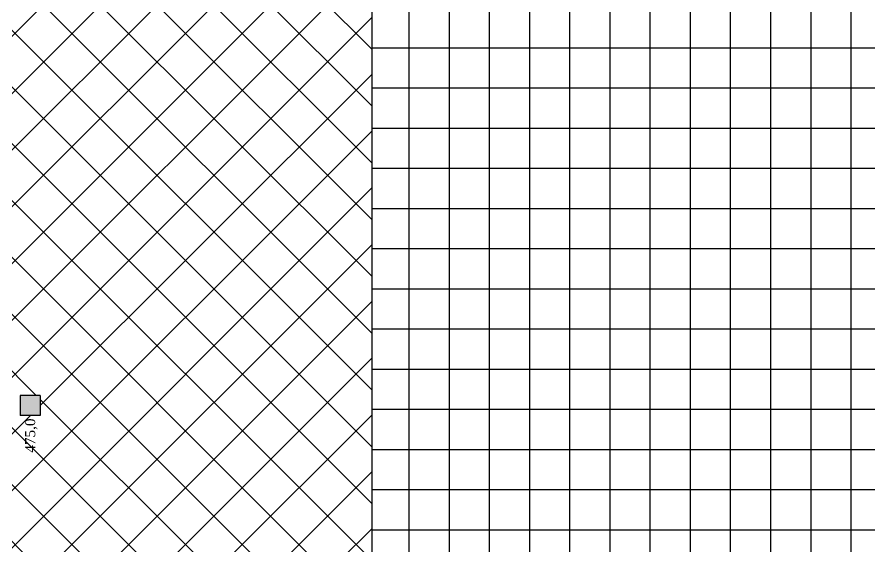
# Model space of a CAD drawing. Header units: millimetres. Extents: x 5728 to 12128, y -948 to 8052.
# Drawn here: x 6875 to 7724, y 1666 to 2194 of the extents above; entities that cross this region are included whole.
import ezdxf
from ezdxf.enums import TextEntityAlignment as Align

# ---------------------------------------------------------------- set-up
doc = ezdxf.new("R2010")
doc.units = ezdxf.units.MM
doc.header["$MEASUREMENT"] = 0
for name, color, linetype in [('005 - 0.350 Color', 5, 'Continuous'), ('007 - 0.200', 7, 'Continuous'), ('253 - 0.150 Color', 253, 'Continuous')]:
    doc.layers.add(name, color=color, linetype=linetype)
doc.styles.add('style4', font='romantic.ttf')

msp = doc.modelspace()

# ---------------------------------------------------------------- hatches: boundary and pattern name
at = {"layer": '005 - 0.350 Color', "ltscale": 2.5}
msp.add_hatch(color=256, dxfattribs=at).paths.add_polyline_path([(6898.23, 1817.28), (6878.23, 1817.28), (6878.23, 1797.28), (6898.23, 1797.28)])
at = {"layer": '253 - 0.150 Color', "ltscale": 2.5}
h = msp.add_hatch(dxfattribs=at)
h.set_pattern_fill('NET', color=256, scale=12.5984, style=0)
h.set_pattern_definition([(0, (505.56, -396.484), (0, 39.99992), []), (90, (505.56, -396.484), (-39.99992, 2e-15), [])])
h.paths.add_polyline_path([(7228.23, 1652.28), (8028.23, 1652.28), (8028.23, 2952.28), (7228.23, 2952.28)])
h.paths.add_polyline_path([(7570.97, 2401.58), (7710.24, 2401.58), (7710.24, 2449.62), (7570.97, 2449.62)], flags=24)
h.paths.add_polyline_path([(7555.9, 2298.15), (7718.01, 2298.15), (7718.01, 2335.02), (7555.9, 2335.02)], flags=24)
h.paths.add_polyline_path([(7712.5, 2321.63), (7727.99, 2321.63), (7727.99, 2340.38), (7712.5, 2340.38)], flags=24)
h.paths.add_polyline_path([(7567.45, 2352.32), (7713.75, 2352.32), (7713.75, 2390.6), (7567.45, 2390.6)], flags=24)
h = msp.add_hatch(dxfattribs=at)
h.set_pattern_fill('NET', color=256, scale=12.5984, angle=45, style=0)
h.set_pattern_definition([(45, (0, 0), (-28.28421, 28.28421), []), (135, (0, 0), (-28.28421, -28.28421), [])])
h.paths.add_polyline_path([(7228.23, 2443.51), (6443.23, 2443.51), (6443.23, 2424.78), (6443.23, 2179.78), (6443.23, 1929.78), (6443.23, 1684.78), (6443.23, 1652.28), (7228.23, 1652.28)])
h.paths.add_polyline_path([(6878.23, 1817.28), (6898.23, 1817.28), (6898.23, 1797.28), (6878.23, 1797.28)], flags=16)
h.paths.add_polyline_path([(6878.23, 2292.28), (6878.23, 2312.28), (6898.23, 2312.28), (6898.23, 2292.28)], flags=16)
h.paths.add_polyline_path([(6898.42, 2252.92), (6898.42, 2292.35), (6879.98, 2292.35), (6879.98, 2252.92)], flags=24)
h.paths.add_polyline_path([(6838.88, 2292.09), (6878.31, 2292.09), (6878.31, 2310.53), (6838.88, 2310.53)], flags=24)
h.paths.add_polyline_path([(6898.42, 1757.92), (6898.42, 1797.35), (6879.98, 1797.35), (6879.98, 1757.92)], flags=24)
h.paths.add_polyline_path([(6838.88, 1797.09), (6878.31, 1797.09), (6878.31, 1815.53), (6838.88, 1815.53)], flags=24)
h.paths.add_polyline_path([(6459.57, 2013.4), (6459.57, 2107.41), (6443.82, 2107.41), (6443.82, 2013.4)], flags=24)

# ---------------------------------------------------------------- linework, layer by layer
at = {"layer": '005 - 0.350 Color', "ltscale": 2.5}
for p, q in [((6898.23, 1817.28), (6878.23, 1817.28)), ((6878.23, 1817.28), (6878.23, 1797.28)), ((6898.23, 1817.28), (6898.23, 1797.28)), ((6898.23, 1797.28), (6878.23, 1797.28))]:
    msp.add_line(p, q, dxfattribs=at)
at = {"layer": '253 - 0.150 Color', "ltscale": 2.5}
msp.add_line((7228.23, 2952.28), (7228.23, 1652.28), dxfattribs=at)

# ---------------------------------------------------------------- texts
at = {"layer": '007 - 0.200', "ltscale": 2.5, "style": 'style4'}
msp.add_text('475,0', height=10, rotation=90, dxfattribs=at).set_placement((6888.23, 1794.28), align=Align.MIDDLE_RIGHT)

doc.saveas('drawing.dxf')
